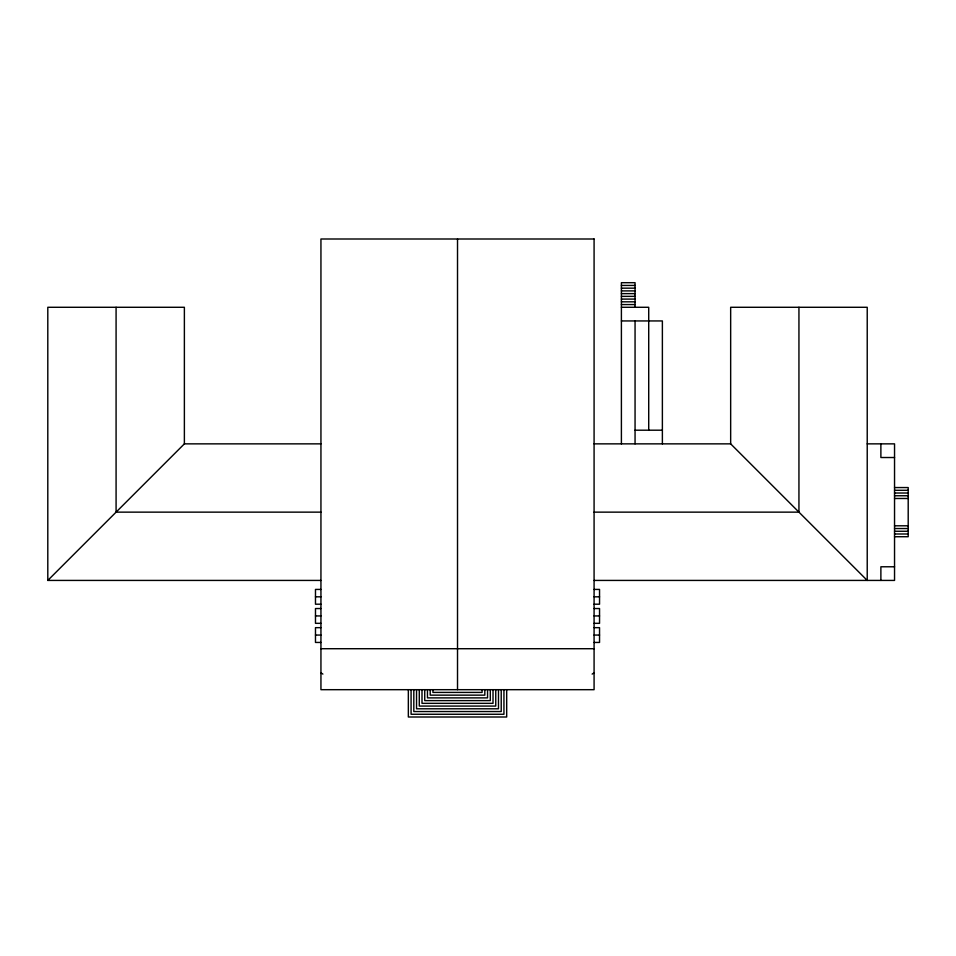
<?xml version="1.0" encoding="UTF-8"?>
<svg xmlns="http://www.w3.org/2000/svg" width="956" height="956" viewBox="0 0 956 956"><rect width="100%" height="100%" fill="white"/><g stroke="black" fill="none" stroke-linecap="round" stroke-linejoin="round"><path stroke-width="1.43" d="M184.377 443.859L184.377 307.282L47.8 307.282L47.8 580.423L184.377 443.859L320.941 443.859M621.4 285.438L635.059 285.438M621.4 288.162L635.059 288.162M621.4 290.899L635.059 290.899M621.4 293.623L635.059 293.623M621.4 296.36L635.059 296.36M621.4 299.097L635.059 299.097M621.4 301.821L635.059 301.821M621.4 304.558L635.059 304.558M621.4 307.282L648.718 307.282L648.718 430.2M621.4 320.941L662.377 320.941L662.377 443.859M635.059 430.2L662.377 430.2M594.082 443.859L730.659 443.859L867.223 580.423L867.223 307.282L730.659 307.282L730.659 443.859M867.223 443.859L894.541 443.859L894.541 580.423L594.082 580.423M894.541 457.518L880.882 457.518L880.882 443.859M894.541 487.56L908.2 487.56L908.2 536.722L894.541 536.722M894.541 490.297L908.2 490.297M894.541 493.021L908.2 493.021M894.541 495.758L908.2 495.758M894.541 498.482L908.2 498.482M320.941 512.141L116.082 512.141L116.082 307.282M594.082 512.141L798.941 512.141L798.941 307.282M894.541 525.8L908.2 525.8M894.541 528.537L908.2 528.537M894.541 531.261L908.2 531.261M894.541 533.998L908.2 533.998M894.541 566.777L880.882 566.777L880.882 580.423M47.8 580.423L320.941 580.423M320.941 589.422L315.48 589.422L315.48 604.204L320.941 604.204M594.082 589.422L599.543 589.422L599.543 604.204L594.082 604.204M315.48 596.819L320.941 596.819M594.082 596.819L599.543 596.819M320.941 608.542L315.48 608.542L315.48 623.324L320.941 623.324M594.082 608.542L599.543 608.542L599.543 623.324L594.082 623.324M315.48 615.939L320.941 615.939M594.082 615.939L599.543 615.939M320.941 627.662L315.48 627.662L315.48 642.444L320.941 642.444M594.082 627.662L599.543 627.662L599.543 642.444L594.082 642.444M315.48 635.059L320.941 635.059M594.082 635.059L599.543 635.059M320.941 648.718L594.082 648.718M635.059 307.282L635.059 282.701L621.4 282.701L621.4 443.859M635.059 320.941L635.059 443.859M506.68 689.682L506.68 717L408.343 717L408.343 689.682M503.943 689.682L503.943 714.263L411.08 714.263L411.08 689.682M501.219 689.682L501.219 711.539L413.817 711.539L413.817 689.682M498.482 689.682L498.482 708.802L416.541 708.802L416.541 689.682M495.758 689.682L495.758 706.078L419.278 706.078L419.278 689.682M493.021 689.682L493.021 703.341L422.002 703.341L422.002 689.682M490.297 689.682L490.297 700.617L424.739 700.617L424.739 689.682M487.56 689.682L487.56 697.88L427.463 697.88L427.463 689.682M484.823 689.682L484.823 695.143L430.2 695.143L430.2 689.682M482.099 689.682L482.099 692.419L432.937 692.419L432.937 689.682M457.518 239L457.518 689.682M320.941 673.299A2.737 2.737 0 0 1 322.877 674.1M592.158 674.1A2.737 2.737 0 0 1 594.082 673.299M594.082 239L320.941 239L320.941 689.682L594.082 689.682L594.082 239"/></g></svg>
